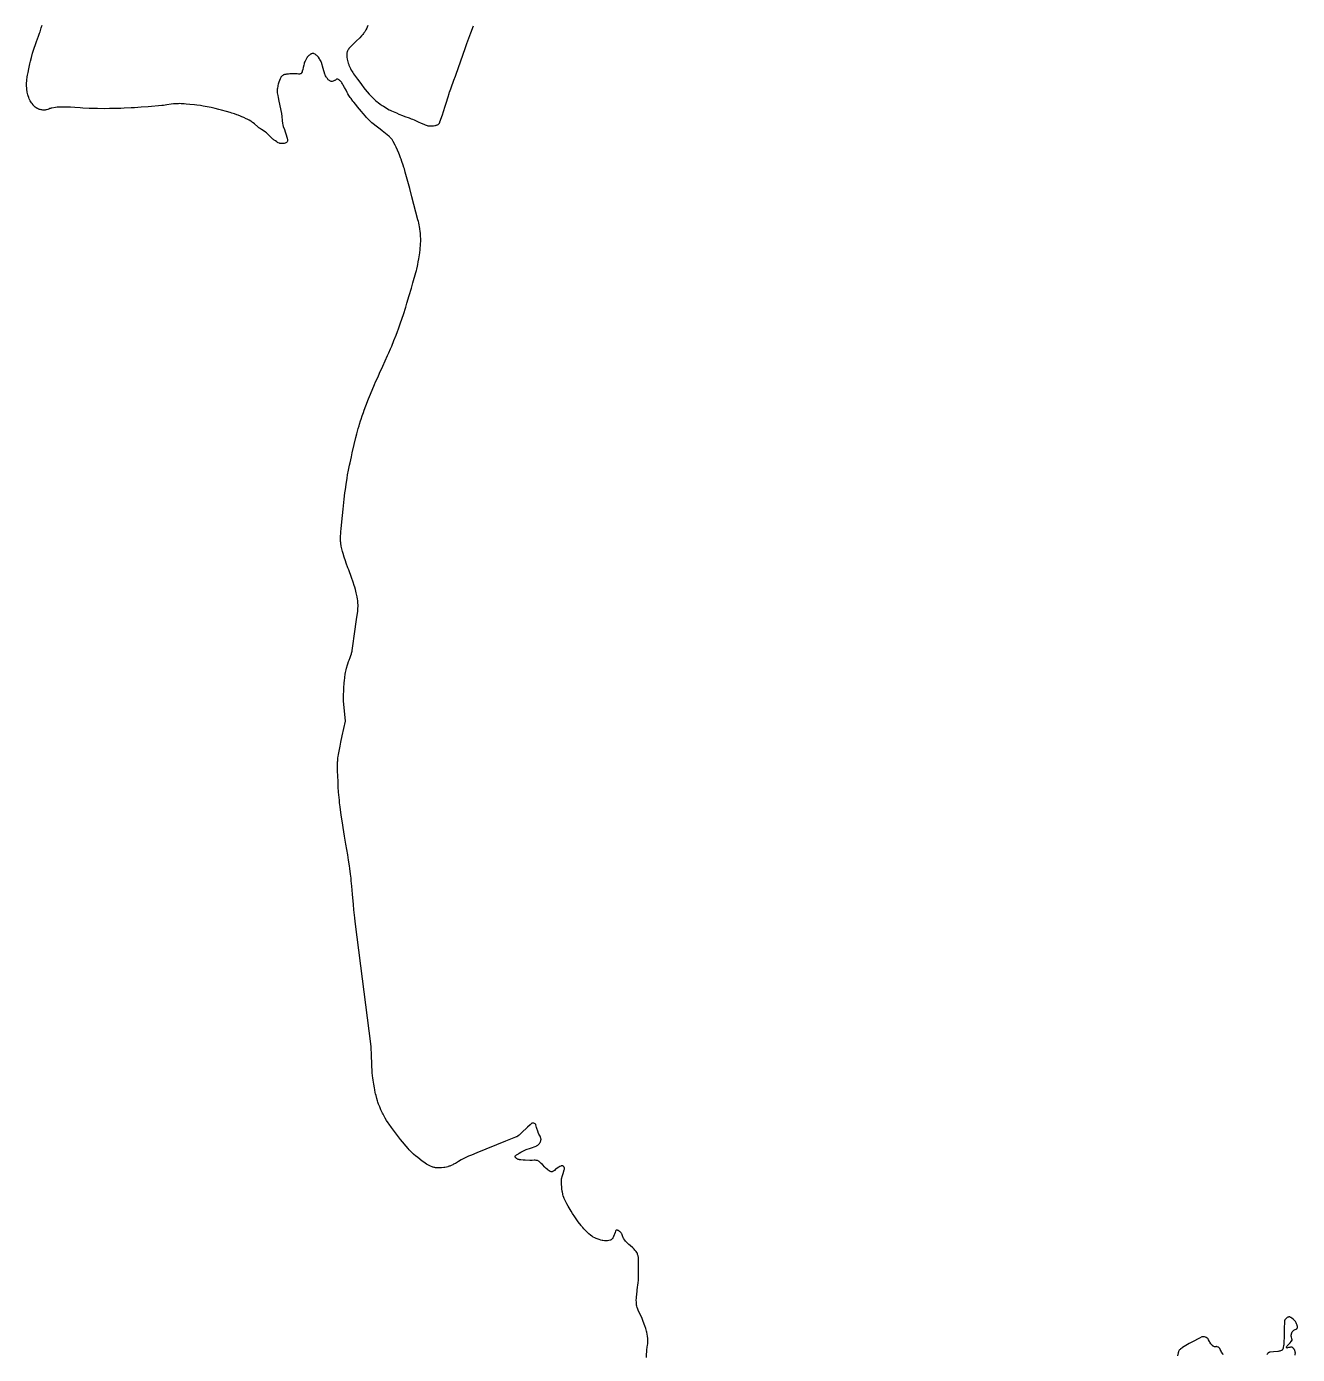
# Model space of a CAD drawing. Header units: millimetres. Extents: x 642261 to 742091, y 6812581 to 6930561.
# Drawn here: x 731298 to 732234, y 6885246 to 6886223 of the extents above; entities that cross this region are included whole.
import ezdxf

# ---------------------------------------------------------------- set-up
doc = ezdxf.new("R2010")
doc.units = ezdxf.units.MM
doc.layers.add('LimiteRegional', color=10, linetype='Continuous')

msp = doc.modelspace()

# ---------------------------------------------------------------- linework, layer by layer
at = {"layer": 'LimiteRegional', "color": 7, "linetype": 'Continuous'}
for points in [[(731754.773, 6885244.231), (731754.801, 6885247.2681), (731754.815, 6885247.7761), (731754.887, 6885248.7881), (731755.002, 6885249.7981), (731755.287, 6885251.8149), (731755.48, 6885253.328), (731755.548, 6885254.0861), (731755.6339, 6885255.592), (731755.654, 6885256.347), (731755.647, 6885257.48), (731755.582, 6885258.6121), (731755.524, 6885259.176), (731755.429, 6885259.881), (731755.183, 6885261.279), (731754.872, 6885262.665), (731754.634, 6885263.582), (731754.099, 6885265.4091), (731753.441, 6885267.4361), (731752.979, 6885268.7741), (731752.02, 6885271.433), (731751.744, 6885272.1431), (731751.125, 6885273.531), (731749.081, 6885277.622), (731748.465, 6885279.0251), (731748.19, 6885279.7461), (731747.833, 6885280.8561), (731747.57, 6885281.926), (731747.436, 6885282.6431), (731747.364, 6885283.122), (731747.257, 6885284.083), (731747.206, 6885284.806), (731747.174, 6885286.253), (731747.217, 6885287.7001), (731747.279, 6885288.664), (731747.458, 6885290.5821), (731748.088, 6885296.1681), (731748.223, 6885297.2171), (731748.505, 6885299.313), (731748.681, 6885300.891), (731748.74, 6885301.6379), (731748.81, 6885303.1341), (731748.831, 6885304.1321), (731748.843, 6885306.1272), (731748.854, 6885307.6241), (731748.872, 6885309.813), (731748.864, 6885314.192), (731748.832, 6885315.741), (731748.789, 6885316.514), (731748.673, 6885317.671), (731748.479, 6885318.8261), (731748.347, 6885319.4031), (731748.175, 6885319.9701), (731748.033, 6885320.3341), (731747.69, 6885321.036), (731747.492, 6885321.373), (731747.051, 6885322.024), (731746.563, 6885322.6459), (731746.218, 6885323.047), (731745.496, 6885323.8231), (731744.56, 6885324.729), (731742.621, 6885326.4261), (731741.671, 6885327.2909), (731741.212, 6885327.744), (731740.062, 6885328.97), (731739.323, 6885329.812), (731738.844, 6885330.384), (731737.912, 6885331.5471), (731737.713, 6885331.83), (731737.595, 6885332.027), (731737.389, 6885332.436), (731737.214, 6885332.862), (731736.912, 6885333.745), (731736.684, 6885334.414), (731736.415, 6885335.0711), (731736.254, 6885335.3891), (731735.964, 6885335.8481), (731735.771, 6885336.0941), (731735.337, 6885336.529), (731734.857, 6885336.901), (731734.519, 6885337.122), (731733.824, 6885337.5211), (731733.5, 6885337.67), (731733.317, 6885337.7341), (731733.031, 6885337.8041), (731732.751, 6885337.83), (731732.62, 6885337.822), (731732.3406, 6885337.7236), (731732.183, 6885337.555), (731731.954, 6885337.082), (731731.574, 6885336.1161), (731730.481, 6885333.196), (731730.183, 6885332.4642), (731730.006, 6885332.1089), (731729.792, 6885331.7621), (731729.668, 6885331.5921), (731729.429, 6885331.3191), (731729.257, 6885331.158), (731728.884, 6885330.881), (731728.685, 6885330.762), (731728.268, 6885330.56), (731727.831, 6885330.395), (731726.927, 6885330.143), (731726.003, 6885329.9571), (731725.538, 6885329.895), (731724.842, 6885329.853), (731724.152, 6885329.8801), (731723.811, 6885329.9231), (731722.6219, 6885330.1441), (731722.031, 6885330.2781), (731721.147, 6885330.511), (731719.827, 6885330.9309), (731718.339, 6885331.4739), (731717.612, 6885331.764), (731716.54, 6885332.2381), (731715.492, 6885332.781), (731714.977, 6885333.085), (731714.42, 6885333.441), (731713.351, 6885334.1971), (731712.338, 6885335.009), (731711.689, 6885335.581), (731711.268, 6885335.977), (731710.448, 6885336.8001), (731709.245, 6885338.0821), (731708.658, 6885338.731), (731707.8, 6885339.72), (731706.972, 6885340.736), (731706.571, 6885341.2569), (731704.511, 6885344.047), (731703.506, 6885345.457), (731702.029, 6885347.5991), (731700.346, 6885350.162), (731699.256, 6885351.8881), (731697.111, 6885355.376), (731696.021, 6885357.2421), (731695.5101, 6885358.1881), (731694.7931, 6885359.639), (731694.14, 6885361.147), (731693.84, 6885361.9291), (731693.419, 6885363.188), (731693.182, 6885364.0319), (731693.0421, 6885364.5951), (731692.8, 6885365.725), (731692.651, 6885366.5751), (731692.42, 6885368.279), (731692.2661, 6885369.988), (731692.195, 6885371.13), (731692.104, 6885373.4141), (731692.087, 6885374.6041), (731692.117, 6885375.199), (731692.1941, 6885375.7901), (731692.255, 6885376.083), (731692.566, 6885377.275), (731693.264, 6885379.618), (731694.113, 6885382.1261), (731694.232, 6885382.611), (731694.266, 6885382.859), (731694.275, 6885383.235), (731694.224, 6885383.613), (731694.173, 6885383.801), (731694.0129, 6885384.174), (731693.902, 6885384.357), (731693.691, 6885384.6281), (731693.518, 6885384.7991), (731693.395, 6885384.894), (731693.139, 6885385.0409), (731693.006, 6885385.0941), (731692.738, 6885385.16), (731692.47, 6885385.177), (731692.296, 6885385.1611), (731691.967, 6885385.072), (731691.599, 6885384.9161), (731690.862, 6885384.5681), (731690.129, 6885384.1771), (731689.645, 6885383.896), (731688.694, 6885383.292), (731688.056, 6885382.821), (731686.863, 6885381.8141), (731686.244, 6885381.3301), (731685.9151, 6885381.1041), (731685.496, 6885380.8771), (731685.269, 6885380.792), (731684.925, 6885380.7171), (731684.6481, 6885380.719), (731684.44, 6885380.7681), (731684.006, 6885380.953), (731683.721, 6885381.093), (731683.158, 6885381.4111), (731682.337, 6885381.966), (731681.804, 6885382.3761), (731680.778, 6885383.256), (731680.4589, 6885383.5519), (731679.853, 6885384.1591), (731678.144, 6885386.0311), (731677.255, 6885386.9451), (731676.78, 6885387.3839), (731676.021, 6885388.051), (731675.628, 6885388.366), (731675.2189, 6885388.649), (731675.008, 6885388.7731), (731674.569, 6885388.9791), (731674.34, 6885389.057), (731673.982, 6885389.1362), (731673.603, 6885389.184), (731672.844, 6885389.2291), (731672.085, 6885389.2251), (731670.564, 6885389.147), (731669.425, 6885389.1051), (731668.855, 6885389.113), (731665.517, 6885389.273), (731663.849, 6885389.3941), (731662.181, 6885389.555), (731661.347, 6885389.654), (731660.864, 6885389.74), (731660.627, 6885389.801), (731660.279, 6885389.9139), (731659.774, 6885390.134), (731659.291, 6885390.4141), (731659.059, 6885390.576), (731658.614, 6885390.944), (731658.402, 6885391.15), (731658.0715, 6885391.5246), (731657.99, 6885391.7351), (731658.0005, 6885391.98), (731658.094, 6885392.266), (731658.226, 6885392.525), (731658.307, 6885392.6471), (731658.461, 6885392.8011), (731659.092, 6885393.2421), (731660.383, 6885394.0411), (731661.016, 6885394.4239), (731662.273, 6885395.204), (731663.2269, 6885395.764), (731664.211, 6885396.265), (731664.719, 6885396.4831), (731666.227, 6885397.058), (731669.264, 6885398.145), (731673.522, 6885399.6431), (731673.7661, 6885399.742), (731674.225, 6885399.993), (731674.653, 6885400.301), (731674.924, 6885400.534), (731675.443, 6885401.047), (731675.615, 6885401.2381), (731675.919, 6885401.63), (731676.18, 6885402.0411), (731676.337, 6885402.328), (731676.6239, 6885402.94), (731676.843, 6885403.5), (731676.932, 6885403.781), (731677.028, 6885404.201), (731677.07, 6885404.621), (731677.066, 6885404.831), (731677.015, 6885405.2141), (731676.952, 6885405.4701), (731676.774, 6885405.9791), (731676.643, 6885406.278), (731676.355, 6885406.855), (731675.421, 6885408.5011), (731675.145, 6885409.058), (731675.024, 6885409.344), (731674.8689, 6885409.7881), (731673.826, 6885413.395), (731673.325, 6885415.2401), (731673.244, 6885415.4409), (731673.171, 6885415.5651), (731672.988, 6885415.794), (731672.88, 6885415.898), (731672.642, 6885416.086), (731672.381, 6885416.25), (731671.843, 6885416.506), (731671.571, 6885416.59), (731671.176, 6885416.6399), (731670.972, 6885416.637), (731670.671, 6885416.5971), (731670.5249, 6885416.5611), (731670.2511, 6885416.453), (731670.126, 6885416.3812), (731669.957, 6885416.2511), (731669.0089, 6885415.365), (731667.14, 6885413.57), (731662.8121, 6885409.323), (731662.002, 6885408.5761), (731661.582, 6885408.215), (731660.934, 6885407.6981), (731660.261, 6885407.2161), (731659.9149, 6885406.991), (731659.203, 6885406.5781), (731658.837, 6885406.3921), (731658.274, 6885406.141), (731650.947, 6885403.194), (731629.946, 6885394.6841), (731625.823, 6885392.9961), (731623.767, 6885392.137), (731620.694, 6885390.824), (731620.179, 6885390.589), (731619.172, 6885390.0691), (731618.192, 6885389.499), (731616.266, 6885388.29), (731614.811, 6885387.3961), (731614.068, 6885386.9771), (731612.73, 6885386.27), (731612.057, 6885385.932), (731611.032, 6885385.448), (731609.9819, 6885384.9941), (731609.444, 6885384.78), (731608.834, 6885384.5611), (731608.425, 6885384.4321), (731607.6009, 6885384.209), (731606.354, 6885383.9521), (731605.516, 6885383.825), (731603.8299, 6885383.646), (731602.669, 6885383.588), (731601.893, 6885383.588), (731601.375, 6885383.604), (731600.343, 6885383.672), (731599.458, 6885383.766), (731599.019, 6885383.831), (731598.363, 6885383.958), (731597.711, 6885384.128), (731597.388, 6885384.2331), (731596.851, 6885384.4271), (731595.807, 6885384.856), (731594.799, 6885385.3401), (731594.144, 6885385.6921), (731593.713, 6885385.941), (731592.865, 6885386.4701), (731590.743, 6885387.8951), (731589.7031, 6885388.628), (731588.174, 6885389.7741), (731586.047, 6885391.472), (731585.003, 6885392.345), (731583.317, 6885393.811), (731582.493, 6885394.563), (731581.296, 6885395.7361), (731580.126, 6885396.978), (731579.3651, 6885397.822), (731577.873, 6885399.538), (731575.082, 6885402.8521), (731573.707, 6885404.527), (731572.927, 6885405.496), (731571.398, 6885407.457), (731569.899, 6885409.439), (731566.9381, 6885413.445), (731565.3179, 6885415.695), (731564.535, 6885416.832), (731563.397, 6885418.5591), (731562.31, 6885420.3221), (731561.786, 6885421.2201), (731560.784, 6885423.0561), (731560.306, 6885423.997), (731559.621, 6885425.439), (731559.171, 6885426.452), (731558.329, 6885428.49), (731557.562, 6885430.543), (731557.09, 6885431.919), (731556.793, 6885432.839), (731556.237, 6885434.688), (731555.671, 6885436.778), (731555.326, 6885438.1781), (731555.11, 6885439.113), (731554.711, 6885440.9901), (731554.438, 6885442.403), (731553.955, 6885445.239), (731553.548, 6885448.087), (731553.314, 6885449.992), (731553.173, 6885451.2651), (731552.924, 6885453.8141), (731552.799, 6885455.3821), (731552.624, 6885458.522), (731552.3149, 6885467.95), (731552.138, 6885471.085), (731552.011, 6885472.6491), (731551.757, 6885474.99), (731544.431, 6885532.3021), (731540.339, 6885564.7941), (731539.994, 6885567.688), (731539.782, 6885569.619), (731539.393, 6885573.4849), (731539.037, 6885577.355), (731538.371, 6885585.101), (731537.855, 6885590.9081), (731537.478, 6885594.7749), (731537.273, 6885596.7071), (731536.943, 6885599.602), (731536.38, 6885603.9371), (731536.093, 6885605.927), (731535.48, 6885609.901), (731534.828, 6885613.869), (731533.4711, 6885621.7961), (731532.467, 6885627.744), (731531.987, 6885630.7221), (731530.717, 6885638.9151), (731530.106, 6885643.015), (731529.233, 6885649.181), (731528.867, 6885652.107), (731528.654, 6885654.06), (731528.298, 6885657.9702), (731528.149, 6885659.9281), (731527.901, 6885663.8449), (731527.702, 6885667.7661), (731527.385, 6885675.6081), (731527.327, 6885677.846), (731527.318, 6885678.965), (731527.335, 6885680.644), (731527.3889, 6885682.323), (731527.431, 6885683.1621), (731527.524, 6885684.494), (731527.585, 6885685.1591), (731527.702, 6885686.154), (731527.943, 6885687.638), (731529.159, 6885693.784), (731529.784, 6885696.85), (731530.749, 6885701.4429), (731533.077, 6885712.291), (731531.691, 6885727.087), (731531.62, 6885728.134), (731531.601, 6885728.833), (731531.615, 6885730.233), (731531.684, 6885731.634), (731531.906, 6885734.4381), (731532.064, 6885736.539), (731532.309, 6885740.344), (731532.462, 6885742.2431), (731532.652, 6885744.1411), (731532.765, 6885745.09), (731532.902, 6885746.059), (731533.009, 6885746.702), (731533.256, 6885747.981), (731533.691, 6885749.8881), (731534.01, 6885751.152), (731534.68, 6885753.6751), (731534.907, 6885754.4641), (731535.435, 6885756.022), (731535.824, 6885757.051), (731536.624, 6885759.1), (731537.191, 6885760.6441), (731537.5251, 6885761.683), (731537.675, 6885762.2061), (731537.8721, 6885762.9981), (731538.03, 6885763.8), (731538.093, 6885764.204), (731540.288, 6885779.879), (731540.799, 6885783.549), (731541.065, 6885785.266), (731541.612, 6885788.723), (731541.98, 6885791.326), (731542.179, 6885793.0611), (731542.258, 6885793.929), (731542.349, 6885795.228), (731542.404, 6885796.956), (731542.401, 6885797.817), (731542.351, 6885799.105), (731542.242, 6885800.388), (731542.164, 6885801.0269), (731542.032, 6885801.9381), (731541.722, 6885803.7531), (731541.353, 6885805.558), (731541.078, 6885806.756), (731540.465, 6885809.141), (731539.956, 6885810.9221), (731539.595, 6885812.1051), (731538.833, 6885814.465), (731537.607, 6885817.99), (731535.5641, 6885823.5331), (731535.015, 6885825.023), (731533.734, 6885828.544), (731533.115, 6885830.31), (731532.231, 6885832.968), (731531.414, 6885835.639), (731531.036, 6885836.981), (731530.499, 6885838.933), (731530.249, 6885839.914), (731530.03, 6885840.903), (731529.937, 6885841.4021), (731529.736, 6885842.78), (731529.64, 6885843.703), (731529.593, 6885844.319), (731529.532, 6885845.555), (731529.515, 6885846.4841), (731529.541, 6885848.344), (731529.6349, 6885850.204), (731529.725, 6885851.4421), (731529.95, 6885853.907), (731530.898, 6885863.4941), (731531.392, 6885868.289), (731532.194, 6885875.4761), (731532.786, 6885880.261), (731533.104, 6885882.65), (731533.613, 6885886.23), (731534.358, 6885890.994), (731534.764, 6885893.3721), (731535.416, 6885896.931), (731536.127, 6885900.4821), (731536.505, 6885902.254), (731537.506, 6885906.7381), (731538.191, 6885909.7181), (731539.604, 6885915.6681), (731540.902, 6885921.0052), (731541.569, 6885923.668), (731542.613, 6885927.6551), (731543.135, 6885929.514), (731543.4991, 6885930.748), (731544.263, 6885933.2051), (731544.662, 6885934.428), (731545.49, 6885936.8641), (731546.353, 6885939.2881), (731546.945, 6885940.9001), (731548.161, 6885944.111), (731550.229, 6885949.3681), (731551.645, 6885952.854), (731554.541, 6885959.799), (731555.379, 6885961.759), (731557.102, 6885965.6571), (731558.276, 6885968.2431), (731560.652, 6885973.404), (731562.435, 6885977.277), (731564.193, 6885981.1631), (731565.055, 6885983.1151), (731566.32, 6885986.058), (731567.165, 6885988.0831), (731568.809, 6885992.1481), (731570.394, 6885996.2301), (731571.42, 6885998.961), (731572.091, 6886000.787), (731573.401, 6886004.447), (731574.831, 6886008.5811), (731575.758, 6886011.346), (731577.557, 6886016.897), (731578.43, 6886019.683), (731580.13, 6886025.273), (731581.774, 6886030.889), (731582.844, 6886034.646), (731584.928, 6886042.1911), (731585.345, 6886043.791), (731585.605, 6886044.859), (731586.086, 6886046.999), (731586.3081, 6886048.0721), (731586.721, 6886050.2221), (731587.097, 6886052.3811), (731587.331, 6886053.8241), (731587.767, 6886056.723), (731588.082, 6886059.0931), (731588.218, 6886060.2811), (731588.384, 6886062.066), (731588.498, 6886063.8509), (731588.533, 6886064.7431), (731588.551, 6886066.524), (731588.532, 6886067.414), (731588.465, 6886068.745), (731588.254, 6886071.212), (731588.116, 6886072.445), (731587.867, 6886074.2921), (731587.569, 6886076.135), (731587.401, 6886077.0531), (731587.028, 6886078.883), (731586.822, 6886079.7941), (731586.49, 6886081.154), (731585.04, 6886086.7831), (731582.095, 6886098.011), (731580.474, 6886104.068), (731577.175, 6886116.168), (731576.5159, 6886118.47), (731576.169, 6886119.6139), (731575.626, 6886121.321), (731574.76, 6886123.864), (731574.149, 6886125.5481), (731573.7271, 6886126.6651), (731572.845, 6886128.889), (731572.385, 6886129.995), (731571.43, 6886132.198), (731570.425, 6886134.3891), (731569.727, 6886135.8431), (731568.264, 6886138.736), (731567.775, 6886139.595), (731567.507, 6886140.008), (731567.078, 6886140.6061), (731566.6159, 6886141.1751), (731566.372, 6886141.448), (731565.859, 6886141.9681), (731565.59, 6886142.215), (731565.171, 6886142.567), (731560.185, 6886146.49), (731558.72, 6886147.6231), (731555.782, 6886149.8771), (731553.592, 6886151.588), (731552.532, 6886152.4759), (731551.849, 6886153.094), (731551.405, 6886153.5161), (731550.5349, 6886154.3831), (731549.899, 6886155.05), (731548.659, 6886156.4181), (731547.8491, 6886157.3481), (731546.2471, 6886159.23), (731545.043, 6886160.6391), (731542.109, 6886164.049), (731540.67, 6886165.771), (731539.268, 6886167.5191), (731538.585, 6886168.406), (731537.263, 6886170.214), (731536.627, 6886171.1371), (731535.71, 6886172.55), (731534.956, 6886173.833), (731534.484, 6886174.7031), (731533.574, 6886176.4601), (731532.525, 6886178.426), (731531.562, 6886180.148), (731531.053, 6886180.9962), (731530.488, 6886181.843), (731530.176, 6886182.2661), (731529.641, 6886182.9081), (731529.349, 6886183.216), (731528.886, 6886183.6421), (731528.403, 6886184.01), (731528.157, 6886184.166), (731527.66, 6886184.409), (731527.412, 6886184.49), (731527.043, 6886184.557), (731526.8515, 6886184.5436), (731526.612, 6886184.4631), (731526.323, 6886184.2921), (731525.741, 6886183.8351), (731525.2961, 6886183.5209), (731525.071, 6886183.413), (731523.996, 6886183.0191), (731523.432, 6886182.879), (731523.061, 6886182.8411), (731522.88, 6886182.843), (731522.615, 6886182.879), (731522.26, 6886182.979), (731522.029, 6886183.07), (731521.581, 6886183.303), (731521.365, 6886183.443), (731520.947, 6886183.763), (731520.55, 6886184.128), (731520.298, 6886184.392), (731519.826, 6886184.955), (731519.172, 6886185.853), (731518.883, 6886186.305), (731518.503, 6886186.9971), (731518.193, 6886187.719), (731518.067, 6886188.0961), (731516.792, 6886192.365), (731515.443, 6886196.7751), (731515.283, 6886197.238), (731515.161, 6886197.5391), (731514.886, 6886198.124), (731514.404, 6886198.973), (731514.045, 6886199.527), (731513.261, 6886200.6321), (731512.976, 6886200.9981), (731512.777, 6886201.231), (731512.357, 6886201.67), (731512.138, 6886201.876), (731511.681, 6886202.26), (731511.204, 6886202.6091), (731510.875, 6886202.82), (731510.199, 6886203.194), (731509.919, 6886203.305), (731509.721, 6886203.3571), (731509.3039, 6886203.4061), (731508.874, 6886203.387), (731508.585, 6886203.339), (731508.208, 6886203.233), (731508.024, 6886203.1621), (731507.633, 6886202.9631), (731507.451, 6886202.843), (731506.666, 6886202.243), (731506.296, 6886201.93), (731505.774, 6886201.4411), (731505.29, 6886200.9221), (731505.063, 6886200.6491), (731504.641, 6886200.0772), (731504.446, 6886199.7751), (731504.173, 6886199.3021), (731503.66, 6886198.286), (731503.428, 6886197.7761), (731503.111, 6886197.003), (731502.837, 6886196.2141), (731502.716, 6886195.8111), (731502.477, 6886194.8799), (731502.067, 6886193.0051), (731501.737, 6886191.602), (731501.408, 6886190.384), (731501.198, 6886189.7881), (731500.918, 6886189.2), (731500.743, 6886188.909), (731500.659, 6886188.795), (731500.46, 6886188.6001), (731500.229, 6886188.454), (731500.0055, 6886188.3671), (731499.714, 6886188.313), (731499.307, 6886188.2921), (731498.493, 6886188.286), (731497.677, 6886188.314), (731496.047, 6886188.407), (731494.826, 6886188.447), (731494.215, 6886188.438), (731492.26, 6886188.344), (731491.283, 6886188.275), (731489.818, 6886188.135), (731489.16, 6886188.043), (731488.835, 6886187.9791), (731488.356, 6886187.8551), (731487.887, 6886187.6901), (731487.657, 6886187.589), (731487.205, 6886187.3469), (731486.985, 6886187.2029), (731486.661, 6886186.956), (731486.303, 6886186.629), (731486.089, 6886186.4021), (731485.714, 6886185.9281), (731485.549, 6886185.681), (731485.255, 6886185.1711), (731485, 6886184.6421), (731484.547, 6886183.5341), (731484.09, 6886182.2991), (731483.885, 6886181.681), (731483.611, 6886180.7469), (731483.385, 6886179.7981), (731483.292, 6886179.315), (731483.059, 6886177.8911), (731482.97, 6886177.177), (731482.897, 6886176.1061), (731482.904, 6886175.395), (731482.927, 6886175.041), (731482.992, 6886174.512), (731483.342, 6886172.4281), (731483.596, 6886171.04), (731484.144, 6886168.268), (731486.06, 6886159.275), (731486.17, 6886158.662), (731486.324, 6886157.4251), (731486.59, 6886153.681), (731486.737, 6886152.443), (731486.842, 6886151.8301), (731487.0519, 6886150.9201), (731487.396, 6886149.7861), (731488.191, 6886147.556), (731488.775, 6886145.879), (731489.2709, 6886144.2831), (731490.21, 6886141.0782), (731490.285, 6886140.831), (731490.448, 6886140.3241), (731490.549, 6886139.936), (731490.605, 6886139.547), (731490.609, 6886139.354), (731490.5661, 6886139.0351), (731490.483, 6886138.784), (731490.324, 6886138.508), (731490.043, 6886138.175), (731489.839, 6886137.9891), (731489.696, 6886137.8791), (731489.396, 6886137.692), (731489.161, 6886137.577), (731488.669, 6886137.4011), (731488.159, 6886137.2812), (731487.127, 6886137.1381), (731486.409, 6886137.0811), (731486.045, 6886137.079), (731485.503, 6886137.125), (731484.974, 6886137.2481), (731484.7171, 6886137.3449), (731483.739, 6886137.795), (731483.265, 6886138.036), (731482.57, 6886138.419), (731481.564, 6886139.0451), (731480.597, 6886139.739), (731480.126, 6886140.113), (731479.677, 6886140.4949), (731478.811, 6886141.291), (731476.324, 6886143.7581), (731475.473, 6886144.546), (731475.032, 6886144.924), (731474.348, 6886145.463), (731473.3711, 6886146.157), (731471.368, 6886147.4841), (731469.884, 6886148.4991), (731469.4481, 6886148.8231), (731468.6, 6886149.5001), (731466.117, 6886151.6221), (731465.263, 6886152.305), (731464.823, 6886152.6341), (731464.142, 6886153.1031), (731463.512, 6886153.505), (731462.235, 6886154.2731), (731460.938, 6886154.9921), (731460.063, 6886155.446), (731458.288, 6886156.3), (731456.938, 6886156.8951), (731456.029, 6886157.272), (731454.194, 6886157.9821), (731453.268, 6886158.318), (731451.4019, 6886158.954), (731449.521, 6886159.55), (731448.259, 6886159.929), (731445.724, 6886160.6519), (731441.9299, 6886161.685), (731440.032, 6886162.181), (731437.183, 6886162.893), (731434.326, 6886163.558), (731432.893, 6886163.8701), (731430.016, 6886164.4451), (731428.571, 6886164.7072), (731426.394, 6886165.0631), (731423.83, 6886165.424), (731422.119, 6886165.633), (731418.687, 6886165.988), (731415.849, 6886166.2431), (731414.428, 6886166.352), (731412.296, 6886166.463), (731410.877, 6886166.4901), (731410.168, 6886166.485), (731409.106, 6886166.452), (731408.283, 6886166.403), (731406.638, 6886166.248), (731404.995, 6886166.0401), (731401.712, 6886165.557), (731399.245, 6886165.232), (731398.008, 6886165.11), (731387.958, 6886164.2801), (731382.93, 6886163.8911), (731377.9, 6886163.5391), (731375.384, 6886163.382), (731370.3509, 6886163.115), (731367.834, 6886163.0091), (731364.056, 6886162.89), (731361.373, 6886162.836), (731359.584, 6886162.8141), (731356.005, 6886162.802), (731350.635, 6886162.8599), (731347.0551, 6886162.9461), (731344.67, 6886163.023), (731339.901, 6886163.2232), (731337.907, 6886163.336), (731333.923, 6886163.6192), (731330.934, 6886163.8141), (731328.305, 6886163.931), (731326.5509, 6886163.98), (731325.382, 6886163.999), (731323.043, 6886164.006), (731322.37, 6886163.989), (731321.921, 6886163.962), (731321.026, 6886163.878), (731319.686, 6886163.6939), (731317.019, 6886163.2281), (731316.697, 6886163.162), (731316.059, 6886162.988), (731315.64, 6886162.849), (731314.807, 6886162.541), (731314.186, 6886162.309), (731313.251, 6886162.007), (731312.778, 6886161.896), (731312.185, 6886161.8021), (731311.785, 6886161.7631), (731310.974, 6886161.7411), (731310.565, 6886161.7581), (731309.744, 6886161.8481), (731309.197, 6886161.9481), (731308.472, 6886162.1301), (731308.112, 6886162.2421), (731307.312, 6886162.5431), (731306.626, 6886162.8599), (731306.299, 6886163.032), (731305.828, 6886163.309), (731305.525, 6886163.5061), (731304.945, 6886163.9321), (731304.395, 6886164.4031), (731304.042, 6886164.7431), (731303.3659, 6886165.491), (731303.251, 6886165.6372), (731302.563, 6886166.5151), (731302.197, 6886167.0321), (731301.689, 6886167.818), (731301.229, 6886168.623), (731301.015, 6886169.034), (731300.715, 6886169.6631), (731300.528, 6886170.093), (731300.184, 6886170.981), (731299.729, 6886172.326), (731299.524, 6886172.9991), (731299.248, 6886174.0111), (731299.012, 6886175.027), (731298.91, 6886175.537), (731298.742, 6886176.563), (731298.677, 6886177.0791), (731298.604, 6886177.858), (731298.503, 6886179.605), (731298.482, 6886180.4811), (731298.499, 6886181.794), (731298.59, 6886183.1011), (731298.669, 6886183.75), (731299.035, 6886186.23), (731299.233, 6886187.467), (731299.554, 6886189.32), (731300.099, 6886192.0921), (731300.903, 6886195.8111), (731301.328, 6886197.663), (731302.024, 6886200.4302), (731302.936, 6886203.66), (731303.586, 6886205.8), (731304.035, 6886207.2211), (731304.966, 6886210.0541), (731305.703, 6886212.1201), (731307.28, 6886216.216), (731308.032, 6886218.277), (731308.381, 6886219.317), (731308.694, 6886220.308), (731309.291, 6886222.298), (731309.858, 6886224.296)], [(731549.5711, 6886223.8791), (731549.08, 6886222.711), (731548.813, 6886222.132), (731548.1901, 6886220.899), (731547.857, 6886220.296), (731547.327, 6886219.413), (731546.76, 6886218.556), (731546.461, 6886218.1391), (731545.832, 6886217.3291), (731545.501, 6886216.9371), (731544.983, 6886216.366), (731543.682, 6886215.017), (731541.043, 6886212.3701), (731536.763, 6886208.23), (731536.069, 6886207.4741), (731535.745, 6886207.07), (731535.297, 6886206.4371), (731534.902, 6886205.7741), (731534.728, 6886205.431), (731534.433, 6886204.728), (731534.313, 6886204.368), (731534.174, 6886203.819), (731534.095, 6886203.3291), (731534.065, 6886202.998), (731534.052, 6886202.332), (731534.067, 6886201.9981), (731534.131, 6886201.326), (731534.233, 6886200.6571), (731534.499, 6886199.3361), (731534.946, 6886197.349), (731535.207, 6886196.3641), (731535.523, 6886195.39), (731535.709, 6886194.9079), (731536.434, 6886193.2391), (731536.825, 6886192.4271), (731537.454, 6886191.233), (731538.141, 6886190.07), (731538.509, 6886189.498), (731539.19, 6886188.4791), (731540.572, 6886186.465), (731541.982, 6886184.4781), (731542.938, 6886183.166), (731544.887, 6886180.559), (731546.777, 6886178.115), (731547.738, 6886176.909), (731549.205, 6886175.121), (731550.713, 6886173.3591), (731551.486, 6886172.488), (731552.211, 6886171.7051), (731552.7059, 6886171.1961), (731553.723, 6886170.209), (731554.244, 6886169.731), (731555.311, 6886168.801), (731556.409, 6886167.9041), (731557.157, 6886167.323), (731558.691, 6886166.197), (731560.269, 6886165.109), (731561.066, 6886164.5831), (731562.2739, 6886163.821), (731564.117, 6886162.7391), (731565.372, 6886162.063), (731566.008, 6886161.739), (731566.973, 6886161.2711), (731569.4, 6886160.161), (731570.6181, 6886159.624), (731572.454, 6886158.8421), (731575.232, 6886157.724), (731576.821, 6886157.137), (731580.02, 6886156.026), (731581.608, 6886155.441), (731582.393, 6886155.1281), (731583.8341, 6886154.5061), (731586.678, 6886153.179), (731588.818, 6886152.191), (731590.776, 6886151.354), (731591.767, 6886150.964), (731593.278, 6886150.4251), (731593.768, 6886150.289), (731594.1, 6886150.226), (731594.772, 6886150.153), (731595.112, 6886150.1391), (731595.795, 6886150.148), (731596.48, 6886150.189), (731597.841, 6886150.3041), (731598.8919, 6886150.393), (731599.412, 6886150.464), (731599.927, 6886150.5731), (731600.183, 6886150.647), (731600.689, 6886150.8399), (731600.9391, 6886150.964), (731601.311, 6886151.1891), (731601.545, 6886151.364), (731601.687, 6886151.487), (731601.942, 6886151.75), (731602.256, 6886152.181), (731602.427, 6886152.489), (731602.528, 6886152.701), (731602.7, 6886153.1411), (731604.445, 6886158.213), (731605.294, 6886160.753), (731606.528, 6886164.577), (731607.25, 6886166.9231), (731608.673, 6886171.619), (731609.418, 6886173.9571), (731609.808, 6886175.12), (731609.8782, 6886175.3174), (731610.841, 6886178.0241), (731613.01, 6886183.794), (731614.086, 6886186.6819), (731614.608, 6886188.1322), (731621.1921, 6886206.9791), (731622.5842, 6886210.8531), (731625.435, 6886218.5771), (731627.372, 6886223.713)], [(732231.89, 6885245.9), (732232.03, 6885246.399), (732232.113, 6885246.9041), (732232.137, 6885247.2401), (732232.138, 6885247.462), (732232.108, 6885247.902), (732232.025, 6885248.388), (732231.967, 6885248.6281), (732231.859, 6885248.9851), (732231.647, 6885249.5161), (732231.374, 6885250.042), (732231.215, 6885250.304), (732230.87, 6885250.8261), (732230.684, 6885251.0671), (732230.376, 6885251.374), (732230.145, 6885251.5251), (732230.02, 6885251.5802), (732229.819, 6885251.6351), (732229.437, 6885251.681), (732229.182, 6885251.691), (732228.667, 6885251.67), (732228.151, 6885251.607), (732227.117, 6885251.4161), (732226.2961, 6885251.2535), (732226.0439, 6885251.1281), (732225.918, 6885251.148), (732225.644, 6885251.412), (732225.565, 6885251.5371), (732225.5396, 6885251.693), (732225.582, 6885251.8461), (732225.698, 6885252.0901), (732225.853, 6885252.3351), (732226.233, 6885252.823), (732226.637, 6885253.2589), (732227.468, 6885254.004), (732227.859, 6885254.3861), (732228.042, 6885254.596), (732228.377, 6885255.028), (732229.018, 6885255.92), (732229.53, 6885256.6097), (732229.683, 6885256.75), (732229.7491, 6885256.8981), (732229.749, 6885257.1469), (732229.603, 6885257.7571), (732229.508, 6885258.203), (732229.299, 6885259.093), (732229.166, 6885259.7611), (732229.131, 6885260.0531), (732229.122, 6885260.2491), (732229.135, 6885260.5876), (732229.229, 6885261.232), (732229.33, 6885261.6251), (732229.608, 6885262.4101), (732229.847, 6885262.9281), (732229.986, 6885263.1691), (732230.224, 6885263.504), (732230.508, 6885263.8031), (732230.67, 6885263.9381), (732230.948, 6885264.135), (732231.522, 6885264.477), (732231.92, 6885264.6831), (732232.735, 6885265.054), (732233.138, 6885265.269), (732233.335, 6885265.394), (732233.4716, 6885265.54), (732233.573, 6885265.7691), (732233.631, 6885266.004), (732233.691, 6885266.4851), (732233.688, 6885266.6655), (732233.685, 6885266.8461), (732233.635, 6885267.201), (732233.593, 6885267.3731), (732233.387, 6885268.0351), (732233.27, 6885268.361), (732233.074, 6885268.8461), (732232.7271, 6885269.5619), (732232.193, 6885270.5111), (732231.898, 6885270.9591), (732231.566, 6885271.3851), (732231.382, 6885271.589), (732230.834, 6885272.106), (732230.45, 6885272.4181), (732229.6379, 6885273.0251), (732229.011, 6885273.4689), (732228.6951, 6885273.6661), (732228.218, 6885273.901), (732228.089, 6885273.9461), (732227.826, 6885274), (732227.56, 6885274.008), (732227.38, 6885273.99), (732227.017, 6885273.902), (732226.742, 6885273.795), (732226.559, 6885273.706), (732226.192, 6885273.4901), (732225.646, 6885273.0861), (732225.287, 6885272.7761), (732224.593, 6885272.0941), (732224.476, 6885271.9631), (732224.291, 6885271.699), (732224.228, 6885271.5646), (732224.165, 6885271.4301), (732224.111, 6885271.2461), (732224.064, 6885270.8621), (732224.039, 6885269.418), (732224.0251, 6885266.53), (732223.9881, 6885264.364), (732223.7965, 6885258.3606), (732223.732, 6885256.342), (732223.688, 6885254.229), (732223.672, 6885253.9499), (732223.606, 6885253.3941), (732223.506, 6885252.843), (732223.272, 6885251.7411), (732223.076, 6885250.8781), (732222.939, 6885250.457), (732222.755, 6885250.044), (732222.6085, 6885249.7941), (732222.428, 6885249.591), (732222.256, 6885249.4649), (732221.868, 6885249.275), (732221.118, 6885248.991), (732220.742, 6885248.8661), (732220.175, 6885248.71), (732219.599, 6885248.6011), (732219.306, 6885248.5691), (732216.074, 6885248.341), (732213.67, 6885248.1169), (732213.138, 6885248.0171), (732212.879, 6885247.9331), (732212.51, 6885247.757), (732212.171, 6885247.512), (732212.017, 6885247.361), (732211.8131, 6885247.1251), (732211.465, 6885246.638), (732211.176, 6885246.1341)], [(732179.071, 6885246.178), (732178.66, 6885246.7941), (732177.867, 6885248.043), (732177.497, 6885248.705), (732176.84, 6885250.076), (732176.467, 6885250.7542), (732176.25, 6885251.084), (732176.121, 6885251.2471), (732175.821, 6885251.525), (732175.478, 6885251.746), (732175.233, 6885251.8681), (732174.722, 6885252.067), (732174.573, 6885252.1061), (732174.267, 6885252.133), (732174.059, 6885252.1231), (732173.638, 6885252.0691), (732173.323, 6885252.0291), (732173.013, 6885252.0181), (732172.861, 6885252.031), (732172.638, 6885252.0839), (732172.154, 6885252.271), (732171.92, 6885252.381), (732171.585, 6885252.578), (732171.278, 6885252.8192), (732171.138, 6885252.96), (732170.476, 6885253.75), (732170.074, 6885254.2881), (732169.309, 6885255.3861), (732168.949, 6885255.97), (732168.294, 6885257.176), (732167.915, 6885257.767), (732167.694, 6885258.053), (732167.5865, 6885258.1676), (732167.479, 6885258.2821), (732167.324, 6885258.418), (732166.992, 6885258.654), (732166.817, 6885258.7551), (732166.45, 6885258.9311), (732166.067, 6885259.075), (732165.283, 6885259.2991), (732164.7321, 6885259.412), (732164.45, 6885259.444), (732164.031, 6885259.4441), (732163.76, 6885259.402), (732163.629, 6885259.3661), (732163.439, 6885259.2911), (732161.549, 6885258.3521), (732160.614, 6885257.862), (732157.336, 6885256.1101), (732153.977, 6885254.33), (732152.766, 6885253.653), (732150.38, 6885252.2291), (732149.2009, 6885251.5051), (732148.623, 6885251.123), (732147.77, 6885250.507), (732147.469, 6885250.257), (732147.28, 6885250.0791), (732146.9299, 6885249.6931), (732146.77, 6885249.4891), (732146.479, 6885249.057), (732146.229, 6885248.6021), (732146.086, 6885248.287), (732145.86, 6885247.638), (732145.31, 6885245.2821)]]:
    msp.add_lwpolyline(points, dxfattribs=at)

doc.saveas('drawing.dxf')
